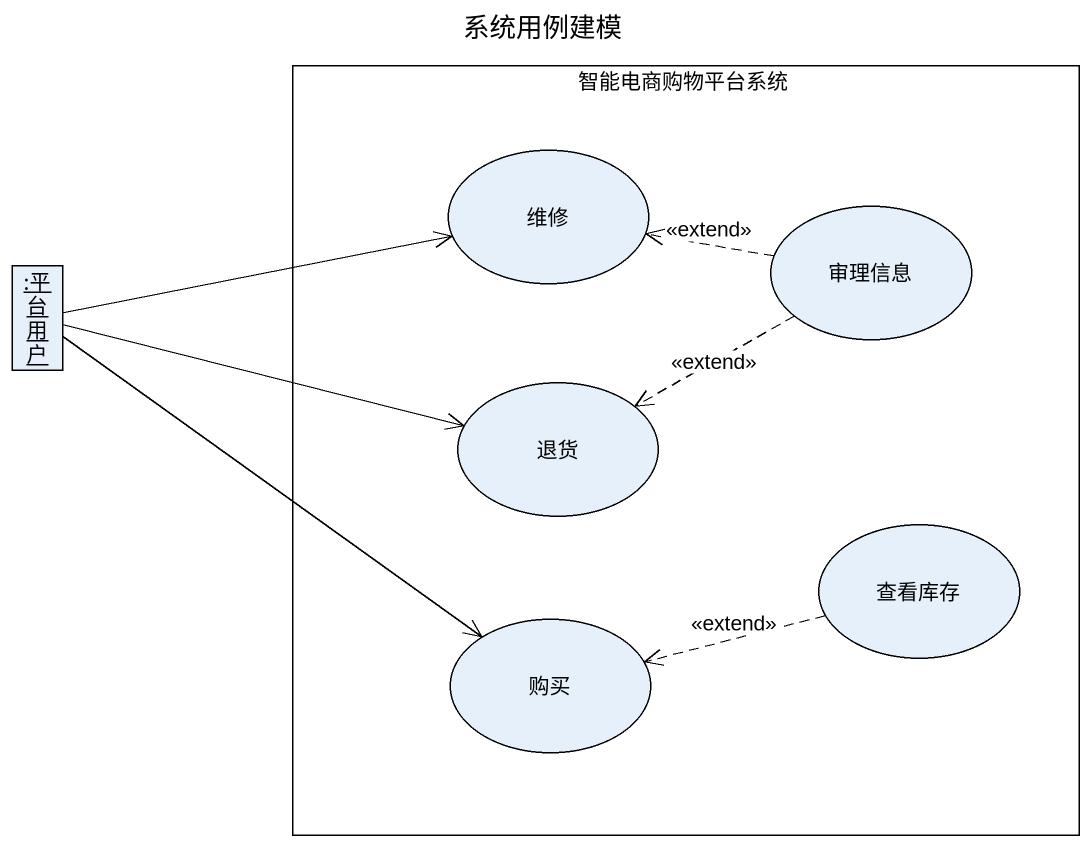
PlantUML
@startuml
title 系统用例建模
allowmixing
hide circle
hide empty members
rectangle 智能电商购物平台系统 {
  usecase 维修
  usecase 审理信息
  usecase 退货
  usecase 查看库存
  usecase 购买
}
object ":平台用户" as 平台用户
平台用户 -right-> 维修
平台用户 -right-> 退货
平台用户 --> 购买
审理信息 .left.> 维修 : <<extend>>
审理信息 .left.> 退货 : <<extend>>
查看库存 .left.> 购买 : <<extend>>
@enduml
